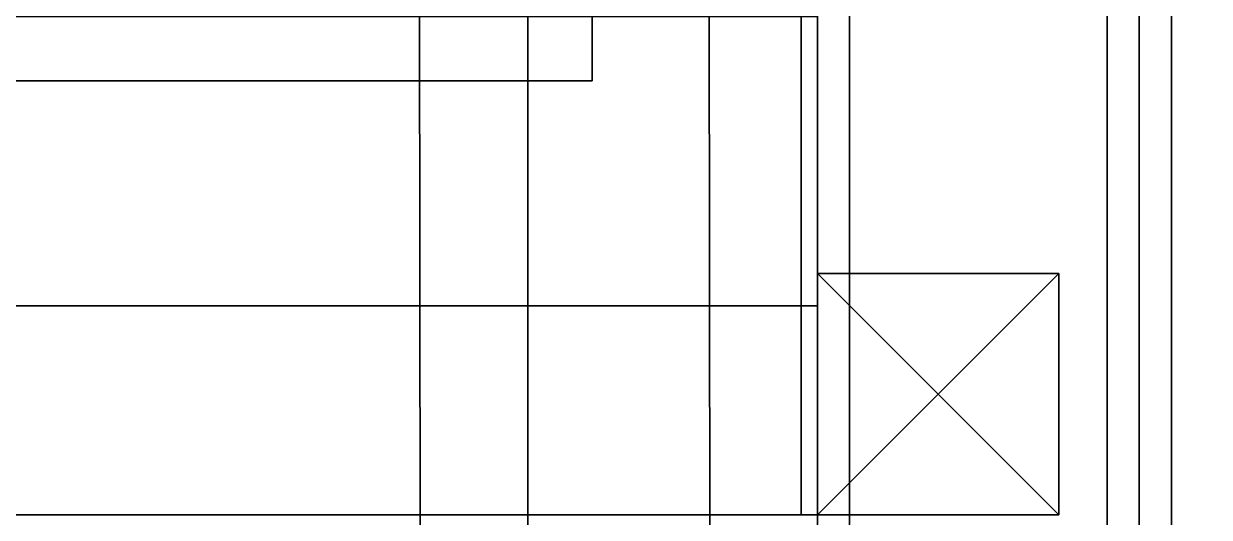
# Model space of a CAD drawing. Extents: x 0 to 3022, y -4615 to 0.
# Drawn here: x 648.7 to 722.4, y -777.6 to -746.9 of the extents above; entities that cross this region are included whole.
import ezdxf

# ---------------------------------------------------------------- set-up
doc = ezdxf.new("R2010")
doc.units = 0
for name, color, linetype in [('LAYER0', 7, 'CONTINUOUS'), ('LAYER1', 7, 'CONTINUOUS'), ('LAYER47', 253, 'CONTINUOUS'), ('LAYER559', 253, 'CONTINUOUS'), ('LAYER577', 253, 'CONTINUOUS'), ('LAYER578', 253, 'CONTINUOUS'), ('LAYER587', 7, 'CONTINUOUS'), ('LAYER589', 7, 'CONTINUOUS'), ('LAYER590', 253, 'CONTINUOUS'), ('LAYER591', 253, 'CONTINUOUS'), ('LAYER592', 253, 'CONTINUOUS'), ('LAYER593', 253, 'CONTINUOUS'), ('LAYER594', 253, 'CONTINUOUS'), ('LAYER595', 253, 'CONTINUOUS'), ('LAYER596', 253, 'CONTINUOUS'), ('LAYER597', 253, 'CONTINUOUS'), ('LAYER598', 253, 'CONTINUOUS'), ('LAYER599', 253, 'CONTINUOUS'), ('LAYER600', 253, 'CONTINUOUS'), ('LAYER601', 253, 'CONTINUOUS'), ('LAYER602', 253, 'CONTINUOUS'), ('LAYER609', 7, 'CONTINUOUS'), ('LAYER611', 7, 'CONTINUOUS'), ('LAYER612', 253, 'CONTINUOUS'), ('LAYER613', 253, 'CONTINUOUS'), ('LAYER614', 253, 'CONTINUOUS'), ('LAYER615', 253, 'CONTINUOUS'), ('LAYER616', 253, 'CONTINUOUS'), ('LAYER617', 253, 'CONTINUOUS'), ('LAYER618', 253, 'CONTINUOUS'), ('LAYER619', 253, 'CONTINUOUS'), ('LAYER620', 253, 'CONTINUOUS'), ('LAYER621', 253, 'CONTINUOUS'), ('LAYER622', 253, 'CONTINUOUS'), ('LAYER623', 253, 'CONTINUOUS'), ('LAYER624', 253, 'CONTINUOUS'), ('LAYER625', 253, 'CONTINUOUS'), ('LAYER636', 7, 'CONTINUOUS'), ('LAYER637', 7, 'CONTINUOUS'), ('LAYER649', 253, 'CONTINUOUS'), ('LAYER654', 7, 'CONTINUOUS'), ('LAYER94', 253, 'CONTINUOUS')]:
    doc.layers.add(name, color=color, linetype=linetype)

msp = doc.modelspace()

# ---------------------------------------------------------------- linework, layer by layer
at = {"layer": 'LAYER0', "invisible_edges": 1}
for points in [[(2992, 0), (0, -4167.22), (0, 0), (2992, 0)], [(2992, -4162.78, 5), (0, 0, 5), (0, -4167.22, 5), (2992, -4162.78, 5)], [(0, 0, 5), (2992, -4162.78, 5), (2992, 0, 5), (0, 0, 5)], [(0, -4167.22), (2992, 0), (2992, -4162.78), (0, -4167.22)]]:
    msp.add_3dface(points, dxfattribs=at)
at = {"layer": 'LAYER47', "invisible_edges": 1}
for points in [[(230, -2965.406, 1823), (700, -285.4058, 1823), (230, -285.4058, 1823), (230, -2965.406, 1823)], [(700, -285.4058, 1823), (230, -2965.406, 1823), (700, -2965.406, 1823), (700, -285.4058, 1823)], [(700, -2965.406, 1805), (230, -285.4058, 1805), (700, -285.4058, 1805), (700, -2965.406, 1805)], [(230, -285.4058, 1805), (700, -2965.406, 1805), (230, -2965.406, 1805), (230, -285.4058, 1805)], [(700, -2965.406, 1805), (700, -285.4058, 1823), (700, -2965.406, 1823), (700, -2965.406, 1805)], [(700, -285.4058, 1823), (700, -2965.406, 1805), (700, -285.4058, 1805), (700, -285.4058, 1823)]]:
    msp.add_3dface(points, dxfattribs=at)
at = {"layer": 'LAYER559', "invisible_edges": 1}
for points in [[(266.0002, -777.4058, 505), (698.0002, -777.4058, 155), (266.0002, -777.4058, 155), (266.0002, -777.4058, 505)], [(698.0002, -777.4058, 155), (266.0002, -777.4058, 505), (698.0002, -777.4058, 505), (698.0002, -777.4058, 155)], [(266.0002, -795.4058, 155), (698.0002, -777.4058, 155), (698.0002, -795.4058, 155), (266.0002, -795.4058, 155)], [(698.0002, -777.4058, 155), (266.0002, -795.4058, 155), (266.0002, -777.4058, 155), (698.0002, -777.4058, 155)], [(266.0002, -777.4058, 505), (698.0002, -795.4058, 505), (698.0002, -777.4058, 505), (266.0002, -777.4058, 505)], [(698.0002, -795.4058, 505), (266.0002, -777.4058, 505), (266.0002, -795.4058, 505), (698.0002, -795.4058, 505)], [(698.0002, -795.4058, 505), (698.0002, -777.4058, 155), (698.0002, -777.4058, 505), (698.0002, -795.4058, 505)], [(698.0002, -777.4058, 155), (698.0002, -795.4058, 505), (698.0002, -795.4058, 155), (698.0002, -777.4058, 155)]]:
    msp.add_3dface(points, dxfattribs=at)
at = {"layer": 'LAYER577', "invisible_edges": 1}
for points in [[(266.0002, -313.4058, 156), (698.0002, -777.4058, 156), (266.0002, -777.4058, 156), (266.0002, -313.4058, 156)], [(698.0002, -777.4058, 156), (266.0002, -313.4058, 156), (698.0002, -313.4058, 156), (698.0002, -777.4058, 156)], [(698.0002, -313.4058, 174), (266.0002, -777.4058, 174), (698.0002, -777.4058, 174), (698.0002, -313.4058, 174)], [(266.0002, -777.4058, 174), (698.0002, -313.4058, 174), (266.0002, -313.4058, 174), (266.0002, -777.4058, 174)], [(698.0002, -313.4058, 174), (698.0002, -777.4058, 156), (698.0002, -313.4058, 156), (698.0002, -313.4058, 174)], [(698.0002, -777.4058, 156), (698.0002, -313.4058, 174), (698.0002, -777.4058, 174), (698.0002, -777.4058, 156)], [(266.0002, -777.4058, 174), (698.0002, -777.4058, 156), (698.0002, -777.4058, 174), (266.0002, -777.4058, 174)], [(698.0002, -777.4058, 156), (266.0002, -777.4058, 174), (266.0002, -777.4058, 156), (698.0002, -777.4058, 156)]]:
    msp.add_3dface(points, dxfattribs=at)
at = {"layer": 'LAYER578', "invisible_edges": 1}
for points in [[(617.0002, -313.4058, 486.5), (697.0002, -777.4058, 486.5), (617.0002, -777.4058, 486.5), (617.0002, -313.4058, 486.5)], [(697.0002, -777.4058, 486.5), (617.0002, -313.4058, 486.5), (697.0002, -313.4058, 486.5), (697.0002, -777.4058, 486.5)], [(697.0002, -313.4058, 504.5), (617.0002, -777.4058, 504.5), (697.0002, -777.4058, 504.5), (697.0002, -313.4058, 504.5)], [(617.0002, -777.4058, 504.5), (697.0002, -313.4058, 504.5), (617.0002, -313.4058, 504.5), (617.0002, -777.4058, 504.5)], [(697.0002, -313.4058, 504.5), (697.0002, -777.4058, 486.5), (697.0002, -313.4058, 486.5), (697.0002, -313.4058, 504.5)], [(697.0002, -777.4058, 486.5), (697.0002, -313.4058, 504.5), (697.0002, -777.4058, 504.5), (697.0002, -777.4058, 486.5)], [(617.0002, -777.4058, 504.5), (697.0002, -777.4058, 486.5), (697.0002, -777.4058, 504.5), (617.0002, -777.4058, 504.5)], [(697.0002, -777.4058, 486.5), (617.0002, -777.4058, 504.5), (617.0002, -777.4058, 486.5), (697.0002, -777.4058, 486.5)]]:
    msp.add_3dface(points, dxfattribs=at)
at = {"layer": 'LAYER587', "invisible_edges": 1}
for points in [[(698.0002, -764.4058, 181), (348.0002, -746.4058, 181), (698.0002, -746.4058, 181), (698.0002, -764.4058, 181)], [(348.0002, -746.4058, 181), (698.0002, -764.4058, 181), (348.0002, -764.4058, 181), (348.0002, -746.4058, 181)], [(348.0002, -764.4058, 302), (698.0002, -746.4058, 302), (348.0002, -746.4058, 302), (348.0002, -764.4058, 302)], [(698.0002, -746.4058, 302), (348.0002, -764.4058, 302), (698.0002, -764.4058, 302), (698.0002, -746.4058, 302)], [(698.0002, -746.4058, 302), (698.0002, -764.4058, 181), (698.0002, -746.4058, 181), (698.0002, -746.4058, 302)], [(698.0002, -764.4058, 181), (698.0002, -746.4058, 302), (698.0002, -764.4058, 302), (698.0002, -764.4058, 181)], [(698.0002, -764.4058, 181), (348.0002, -764.4058, 302), (348.0002, -764.4058, 181), (698.0002, -764.4058, 181)], [(348.0002, -764.4058, 302), (698.0002, -764.4058, 181), (698.0002, -764.4058, 302), (348.0002, -764.4058, 302)]]:
    msp.add_3dface(points, dxfattribs=at)
at = {"layer": 'LAYER589', "invisible_edges": 1}
for points in [[(362.0002, -340.4058, 194.5), (684.0002, -750.4058, 194.5), (362.0002, -750.4058, 194.5), (362.0002, -340.4058, 194.5)], [(684.0002, -750.4058, 194.5), (362.0002, -340.4058, 194.5), (684.0002, -340.4058, 194.5), (684.0002, -750.4058, 194.5)], [(684.0002, -340.4058, 200.5), (362.0002, -750.4058, 200.5), (684.0002, -750.4058, 200.5), (684.0002, -340.4058, 200.5)], [(362.0002, -750.4058, 200.5), (684.0002, -340.4058, 200.5), (362.0002, -340.4058, 200.5), (362.0002, -750.4058, 200.5)], [(684.0002, -340.4058, 200.5), (684.0002, -750.4058, 194.5), (684.0002, -340.4058, 194.5), (684.0002, -340.4058, 200.5)], [(684.0002, -750.4058, 194.5), (684.0002, -340.4058, 200.5), (684.0002, -750.4058, 200.5), (684.0002, -750.4058, 194.5)], [(362.0002, -750.4058, 200.5), (684.0002, -750.4058, 194.5), (684.0002, -750.4058, 200.5), (362.0002, -750.4058, 200.5)], [(684.0002, -750.4058, 194.5), (362.0002, -750.4058, 200.5), (362.0002, -750.4058, 194.5), (684.0002, -750.4058, 194.5)]]:
    msp.add_3dface(points, dxfattribs=at)
at = {"layer": 'LAYER590'}
for points in [[(698.0002, -777.4058, 159), (698.0002, -777.4058, 174), (698.0002, -762.4058, 159), (698.0002, -777.4058, 159)], [(698.0002, -762.4058, 159), (698.0002, -777.4058, 174), (698.0002, -762.4058, 174), (698.0002, -762.4058, 159)], [(713.0002, -777.4058, 159), (698.0002, -777.4058, 159), (713.0002, -762.4058, 159), (713.0002, -777.4058, 159)], [(713.0002, -762.4058, 159), (698.0002, -777.4058, 159), (698.0002, -762.4058, 159), (713.0002, -762.4058, 159)], [(713.0002, -762.4058, 159), (698.0002, -762.4058, 159), (713.0002, -762.4058, 174), (713.0002, -762.4058, 159)], [(713.0002, -762.4058, 174), (698.0002, -762.4058, 159), (698.0002, -762.4058, 174), (713.0002, -762.4058, 174)], [(713.0002, -762.4058, 174), (698.0002, -762.4058, 174), (713.0002, -777.4058, 174), (713.0002, -762.4058, 174)], [(713.0002, -777.4058, 174), (698.0002, -762.4058, 174), (698.0002, -777.4058, 174), (713.0002, -777.4058, 174)], [(713.0002, -762.4058, 159), (713.0002, -762.4058, 174), (713.0002, -777.4058, 159), (713.0002, -762.4058, 159)], [(713.0002, -777.4058, 159), (713.0002, -762.4058, 174), (713.0002, -777.4058, 174), (713.0002, -777.4058, 159)], [(713.0002, -777.4058, 159), (713.0002, -777.4058, 174), (698.0002, -777.4058, 159), (713.0002, -777.4058, 159)], [(698.0002, -777.4058, 159), (713.0002, -777.4058, 174), (698.0002, -777.4058, 174), (698.0002, -777.4058, 159)]]:
    msp.add_3dface(points, dxfattribs=at)
at = {"layer": 'LAYER591'}
for points in [[(698.0002, -777.4058, 159), (698.0002, -777.4058, 174), (698.0002, -762.4058, 159), (698.0002, -777.4058, 159)], [(698.0002, -762.4058, 159), (698.0002, -777.4058, 174), (698.0002, -762.4058, 174), (698.0002, -762.4058, 159)], [(713.0002, -777.4058, 159), (698.0002, -777.4058, 159), (713.0002, -762.4058, 159), (713.0002, -777.4058, 159)], [(713.0002, -762.4058, 159), (698.0002, -777.4058, 159), (698.0002, -762.4058, 159), (713.0002, -762.4058, 159)], [(713.0002, -762.4058, 159), (698.0002, -762.4058, 159), (713.0002, -762.4058, 174), (713.0002, -762.4058, 159)], [(713.0002, -762.4058, 174), (698.0002, -762.4058, 159), (698.0002, -762.4058, 174), (713.0002, -762.4058, 174)], [(713.0002, -762.4058, 174), (698.0002, -762.4058, 174), (713.0002, -777.4058, 174), (713.0002, -762.4058, 174)], [(713.0002, -777.4058, 174), (698.0002, -762.4058, 174), (698.0002, -777.4058, 174), (713.0002, -777.4058, 174)], [(713.0002, -762.4058, 159), (713.0002, -762.4058, 174), (713.0002, -777.4058, 159), (713.0002, -762.4058, 159)], [(713.0002, -777.4058, 159), (713.0002, -762.4058, 174), (713.0002, -777.4058, 174), (713.0002, -777.4058, 159)], [(713.0002, -777.4058, 159), (713.0002, -777.4058, 174), (698.0002, -777.4058, 159), (713.0002, -777.4058, 159)], [(698.0002, -777.4058, 159), (713.0002, -777.4058, 174), (698.0002, -777.4058, 174), (698.0002, -777.4058, 159)]]:
    msp.add_3dface(points, dxfattribs=at)
at = {"layer": 'LAYER592'}
for points in [[(698.0002, -777.4058, 159), (698.0002, -777.4058, 174), (698.0002, -762.4058, 159), (698.0002, -777.4058, 159)], [(698.0002, -762.4058, 159), (698.0002, -777.4058, 174), (698.0002, -762.4058, 174), (698.0002, -762.4058, 159)], [(713.0002, -777.4058, 159), (698.0002, -777.4058, 159), (713.0002, -762.4058, 159), (713.0002, -777.4058, 159)], [(713.0002, -762.4058, 159), (698.0002, -777.4058, 159), (698.0002, -762.4058, 159), (713.0002, -762.4058, 159)], [(713.0002, -762.4058, 159), (698.0002, -762.4058, 159), (713.0002, -762.4058, 174), (713.0002, -762.4058, 159)], [(713.0002, -762.4058, 174), (698.0002, -762.4058, 159), (698.0002, -762.4058, 174), (713.0002, -762.4058, 174)], [(713.0002, -762.4058, 174), (698.0002, -762.4058, 174), (713.0002, -777.4058, 174), (713.0002, -762.4058, 174)], [(713.0002, -777.4058, 174), (698.0002, -762.4058, 174), (698.0002, -777.4058, 174), (713.0002, -777.4058, 174)], [(713.0002, -762.4058, 159), (713.0002, -762.4058, 174), (713.0002, -777.4058, 159), (713.0002, -762.4058, 159)], [(713.0002, -777.4058, 159), (713.0002, -762.4058, 174), (713.0002, -777.4058, 174), (713.0002, -777.4058, 159)], [(713.0002, -777.4058, 159), (713.0002, -777.4058, 174), (698.0002, -777.4058, 159), (713.0002, -777.4058, 159)], [(698.0002, -777.4058, 159), (713.0002, -777.4058, 174), (698.0002, -777.4058, 174), (698.0002, -777.4058, 159)]]:
    msp.add_3dface(points, dxfattribs=at)
at = {"layer": 'LAYER593'}
for points in [[(698.0002, -777.4058, 159), (698.0002, -777.4058, 174), (698.0002, -762.4058, 159), (698.0002, -777.4058, 159)], [(698.0002, -762.4058, 159), (698.0002, -777.4058, 174), (698.0002, -762.4058, 174), (698.0002, -762.4058, 159)], [(713.0002, -777.4058, 159), (698.0002, -777.4058, 159), (713.0002, -762.4058, 159), (713.0002, -777.4058, 159)], [(713.0002, -762.4058, 159), (698.0002, -777.4058, 159), (698.0002, -762.4058, 159), (713.0002, -762.4058, 159)], [(713.0002, -762.4058, 159), (698.0002, -762.4058, 159), (713.0002, -762.4058, 174), (713.0002, -762.4058, 159)], [(713.0002, -762.4058, 174), (698.0002, -762.4058, 159), (698.0002, -762.4058, 174), (713.0002, -762.4058, 174)], [(713.0002, -762.4058, 174), (698.0002, -762.4058, 174), (713.0002, -777.4058, 174), (713.0002, -762.4058, 174)], [(713.0002, -777.4058, 174), (698.0002, -762.4058, 174), (698.0002, -777.4058, 174), (713.0002, -777.4058, 174)], [(713.0002, -762.4058, 159), (713.0002, -762.4058, 174), (713.0002, -777.4058, 159), (713.0002, -762.4058, 159)], [(713.0002, -777.4058, 159), (713.0002, -762.4058, 174), (713.0002, -777.4058, 174), (713.0002, -777.4058, 159)], [(713.0002, -777.4058, 159), (713.0002, -777.4058, 174), (698.0002, -777.4058, 159), (713.0002, -777.4058, 159)], [(698.0002, -777.4058, 159), (713.0002, -777.4058, 174), (698.0002, -777.4058, 174), (698.0002, -777.4058, 159)]]:
    msp.add_3dface(points, dxfattribs=at)
at = {"layer": 'LAYER594'}
for points in [[(698.0002, -777.4058, 159), (698.0002, -777.4058, 174), (698.0002, -762.4058, 159), (698.0002, -777.4058, 159)], [(698.0002, -762.4058, 159), (698.0002, -777.4058, 174), (698.0002, -762.4058, 174), (698.0002, -762.4058, 159)], [(713.0002, -777.4058, 159), (698.0002, -777.4058, 159), (713.0002, -762.4058, 159), (713.0002, -777.4058, 159)], [(713.0002, -762.4058, 159), (698.0002, -777.4058, 159), (698.0002, -762.4058, 159), (713.0002, -762.4058, 159)], [(713.0002, -762.4058, 159), (698.0002, -762.4058, 159), (713.0002, -762.4058, 174), (713.0002, -762.4058, 159)], [(713.0002, -762.4058, 174), (698.0002, -762.4058, 159), (698.0002, -762.4058, 174), (713.0002, -762.4058, 174)], [(713.0002, -762.4058, 174), (698.0002, -762.4058, 174), (713.0002, -777.4058, 174), (713.0002, -762.4058, 174)], [(713.0002, -777.4058, 174), (698.0002, -762.4058, 174), (698.0002, -777.4058, 174), (713.0002, -777.4058, 174)], [(713.0002, -762.4058, 159), (713.0002, -762.4058, 174), (713.0002, -777.4058, 159), (713.0002, -762.4058, 159)], [(713.0002, -777.4058, 159), (713.0002, -762.4058, 174), (713.0002, -777.4058, 174), (713.0002, -777.4058, 159)], [(713.0002, -777.4058, 159), (713.0002, -777.4058, 174), (698.0002, -777.4058, 159), (713.0002, -777.4058, 159)], [(698.0002, -777.4058, 159), (713.0002, -777.4058, 174), (698.0002, -777.4058, 174), (698.0002, -777.4058, 159)]]:
    msp.add_3dface(points, dxfattribs=at)
at = {"layer": 'LAYER595'}
for points in [[(698.0002, -777.4058, 159), (698.0002, -777.4058, 174), (698.0002, -762.4058, 159), (698.0002, -777.4058, 159)], [(698.0002, -762.4058, 159), (698.0002, -777.4058, 174), (698.0002, -762.4058, 174), (698.0002, -762.4058, 159)], [(713.0002, -777.4058, 159), (698.0002, -777.4058, 159), (713.0002, -762.4058, 159), (713.0002, -777.4058, 159)], [(713.0002, -762.4058, 159), (698.0002, -777.4058, 159), (698.0002, -762.4058, 159), (713.0002, -762.4058, 159)], [(713.0002, -762.4058, 159), (698.0002, -762.4058, 159), (713.0002, -762.4058, 174), (713.0002, -762.4058, 159)], [(713.0002, -762.4058, 174), (698.0002, -762.4058, 159), (698.0002, -762.4058, 174), (713.0002, -762.4058, 174)], [(713.0002, -762.4058, 174), (698.0002, -762.4058, 174), (713.0002, -777.4058, 174), (713.0002, -762.4058, 174)], [(713.0002, -777.4058, 174), (698.0002, -762.4058, 174), (698.0002, -777.4058, 174), (713.0002, -777.4058, 174)], [(713.0002, -762.4058, 159), (713.0002, -762.4058, 174), (713.0002, -777.4058, 159), (713.0002, -762.4058, 159)], [(713.0002, -777.4058, 159), (713.0002, -762.4058, 174), (713.0002, -777.4058, 174), (713.0002, -777.4058, 159)], [(713.0002, -777.4058, 159), (713.0002, -777.4058, 174), (698.0002, -777.4058, 159), (713.0002, -777.4058, 159)], [(698.0002, -777.4058, 159), (713.0002, -777.4058, 174), (698.0002, -777.4058, 174), (698.0002, -777.4058, 159)]]:
    msp.add_3dface(points, dxfattribs=at)
at = {"layer": 'LAYER596'}
for points in [[(698.0002, -777.4058, 159), (698.0002, -777.4058, 174), (698.0002, -762.4058, 159), (698.0002, -777.4058, 159)], [(698.0002, -762.4058, 159), (698.0002, -777.4058, 174), (698.0002, -762.4058, 174), (698.0002, -762.4058, 159)], [(713.0002, -777.4058, 159), (698.0002, -777.4058, 159), (713.0002, -762.4058, 159), (713.0002, -777.4058, 159)], [(713.0002, -762.4058, 159), (698.0002, -777.4058, 159), (698.0002, -762.4058, 159), (713.0002, -762.4058, 159)], [(713.0002, -762.4058, 159), (698.0002, -762.4058, 159), (713.0002, -762.4058, 174), (713.0002, -762.4058, 159)], [(713.0002, -762.4058, 174), (698.0002, -762.4058, 159), (698.0002, -762.4058, 174), (713.0002, -762.4058, 174)], [(713.0002, -762.4058, 174), (698.0002, -762.4058, 174), (713.0002, -777.4058, 174), (713.0002, -762.4058, 174)], [(713.0002, -777.4058, 174), (698.0002, -762.4058, 174), (698.0002, -777.4058, 174), (713.0002, -777.4058, 174)], [(713.0002, -762.4058, 159), (713.0002, -762.4058, 174), (713.0002, -777.4058, 159), (713.0002, -762.4058, 159)], [(713.0002, -777.4058, 159), (713.0002, -762.4058, 174), (713.0002, -777.4058, 174), (713.0002, -777.4058, 159)], [(713.0002, -777.4058, 159), (713.0002, -777.4058, 174), (698.0002, -777.4058, 159), (713.0002, -777.4058, 159)], [(698.0002, -777.4058, 159), (713.0002, -777.4058, 174), (698.0002, -777.4058, 174), (698.0002, -777.4058, 159)]]:
    msp.add_3dface(points, dxfattribs=at)
at = {"layer": 'LAYER597'}
for points in [[(698.0002, -777.4058, 159), (698.0002, -777.4058, 174), (698.0002, -762.4058, 159), (698.0002, -777.4058, 159)], [(698.0002, -762.4058, 159), (698.0002, -777.4058, 174), (698.0002, -762.4058, 174), (698.0002, -762.4058, 159)], [(713.0002, -777.4058, 159), (698.0002, -777.4058, 159), (713.0002, -762.4058, 159), (713.0002, -777.4058, 159)], [(713.0002, -762.4058, 159), (698.0002, -777.4058, 159), (698.0002, -762.4058, 159), (713.0002, -762.4058, 159)], [(713.0002, -762.4058, 159), (698.0002, -762.4058, 159), (713.0002, -762.4058, 174), (713.0002, -762.4058, 159)], [(713.0002, -762.4058, 174), (698.0002, -762.4058, 159), (698.0002, -762.4058, 174), (713.0002, -762.4058, 174)], [(713.0002, -762.4058, 174), (698.0002, -762.4058, 174), (713.0002, -777.4058, 174), (713.0002, -762.4058, 174)], [(713.0002, -777.4058, 174), (698.0002, -762.4058, 174), (698.0002, -777.4058, 174), (713.0002, -777.4058, 174)], [(713.0002, -762.4058, 159), (713.0002, -762.4058, 174), (713.0002, -777.4058, 159), (713.0002, -762.4058, 159)], [(713.0002, -777.4058, 159), (713.0002, -762.4058, 174), (713.0002, -777.4058, 174), (713.0002, -777.4058, 159)], [(713.0002, -777.4058, 159), (713.0002, -777.4058, 174), (698.0002, -777.4058, 159), (713.0002, -777.4058, 159)], [(698.0002, -777.4058, 159), (713.0002, -777.4058, 174), (698.0002, -777.4058, 174), (698.0002, -777.4058, 159)]]:
    msp.add_3dface(points, dxfattribs=at)
at = {"layer": 'LAYER598'}
for points in [[(698.0002, -777.4058, 159), (698.0002, -777.4058, 174), (698.0002, -762.4058, 159), (698.0002, -777.4058, 159)], [(698.0002, -762.4058, 159), (698.0002, -777.4058, 174), (698.0002, -762.4058, 174), (698.0002, -762.4058, 159)], [(713.0002, -777.4058, 159), (698.0002, -777.4058, 159), (713.0002, -762.4058, 159), (713.0002, -777.4058, 159)], [(713.0002, -762.4058, 159), (698.0002, -777.4058, 159), (698.0002, -762.4058, 159), (713.0002, -762.4058, 159)], [(713.0002, -762.4058, 159), (698.0002, -762.4058, 159), (713.0002, -762.4058, 174), (713.0002, -762.4058, 159)], [(713.0002, -762.4058, 174), (698.0002, -762.4058, 159), (698.0002, -762.4058, 174), (713.0002, -762.4058, 174)], [(713.0002, -762.4058, 174), (698.0002, -762.4058, 174), (713.0002, -777.4058, 174), (713.0002, -762.4058, 174)], [(713.0002, -777.4058, 174), (698.0002, -762.4058, 174), (698.0002, -777.4058, 174), (713.0002, -777.4058, 174)], [(713.0002, -762.4058, 159), (713.0002, -762.4058, 174), (713.0002, -777.4058, 159), (713.0002, -762.4058, 159)], [(713.0002, -777.4058, 159), (713.0002, -762.4058, 174), (713.0002, -777.4058, 174), (713.0002, -777.4058, 159)], [(713.0002, -777.4058, 159), (713.0002, -777.4058, 174), (698.0002, -777.4058, 159), (713.0002, -777.4058, 159)], [(698.0002, -777.4058, 159), (713.0002, -777.4058, 174), (698.0002, -777.4058, 174), (698.0002, -777.4058, 159)]]:
    msp.add_3dface(points, dxfattribs=at)
at = {"layer": 'LAYER599'}
for points in [[(698.0002, -777.4058, 159), (698.0002, -777.4058, 174), (698.0002, -762.4058, 159), (698.0002, -777.4058, 159)], [(698.0002, -762.4058, 159), (698.0002, -777.4058, 174), (698.0002, -762.4058, 174), (698.0002, -762.4058, 159)], [(713.0002, -777.4058, 159), (698.0002, -777.4058, 159), (713.0002, -762.4058, 159), (713.0002, -777.4058, 159)], [(713.0002, -762.4058, 159), (698.0002, -777.4058, 159), (698.0002, -762.4058, 159), (713.0002, -762.4058, 159)], [(713.0002, -762.4058, 159), (698.0002, -762.4058, 159), (713.0002, -762.4058, 174), (713.0002, -762.4058, 159)], [(713.0002, -762.4058, 174), (698.0002, -762.4058, 159), (698.0002, -762.4058, 174), (713.0002, -762.4058, 174)], [(713.0002, -762.4058, 174), (698.0002, -762.4058, 174), (713.0002, -777.4058, 174), (713.0002, -762.4058, 174)], [(713.0002, -777.4058, 174), (698.0002, -762.4058, 174), (698.0002, -777.4058, 174), (713.0002, -777.4058, 174)], [(713.0002, -762.4058, 159), (713.0002, -762.4058, 174), (713.0002, -777.4058, 159), (713.0002, -762.4058, 159)], [(713.0002, -777.4058, 159), (713.0002, -762.4058, 174), (713.0002, -777.4058, 174), (713.0002, -777.4058, 159)], [(713.0002, -777.4058, 159), (713.0002, -777.4058, 174), (698.0002, -777.4058, 159), (713.0002, -777.4058, 159)], [(698.0002, -777.4058, 159), (713.0002, -777.4058, 174), (698.0002, -777.4058, 174), (698.0002, -777.4058, 159)]]:
    msp.add_3dface(points, dxfattribs=at)
at = {"layer": 'LAYER600'}
for points in [[(698.0002, -777.4058, 159), (698.0002, -777.4058, 174), (698.0002, -762.4058, 159), (698.0002, -777.4058, 159)], [(698.0002, -762.4058, 159), (698.0002, -777.4058, 174), (698.0002, -762.4058, 174), (698.0002, -762.4058, 159)], [(713.0002, -777.4058, 159), (698.0002, -777.4058, 159), (713.0002, -762.4058, 159), (713.0002, -777.4058, 159)], [(713.0002, -762.4058, 159), (698.0002, -777.4058, 159), (698.0002, -762.4058, 159), (713.0002, -762.4058, 159)], [(713.0002, -762.4058, 159), (698.0002, -762.4058, 159), (713.0002, -762.4058, 174), (713.0002, -762.4058, 159)], [(713.0002, -762.4058, 174), (698.0002, -762.4058, 159), (698.0002, -762.4058, 174), (713.0002, -762.4058, 174)], [(713.0002, -762.4058, 174), (698.0002, -762.4058, 174), (713.0002, -777.4058, 174), (713.0002, -762.4058, 174)], [(713.0002, -777.4058, 174), (698.0002, -762.4058, 174), (698.0002, -777.4058, 174), (713.0002, -777.4058, 174)], [(713.0002, -762.4058, 159), (713.0002, -762.4058, 174), (713.0002, -777.4058, 159), (713.0002, -762.4058, 159)], [(713.0002, -777.4058, 159), (713.0002, -762.4058, 174), (713.0002, -777.4058, 174), (713.0002, -777.4058, 159)], [(713.0002, -777.4058, 159), (713.0002, -777.4058, 174), (698.0002, -777.4058, 159), (713.0002, -777.4058, 159)], [(698.0002, -777.4058, 159), (713.0002, -777.4058, 174), (698.0002, -777.4058, 174), (698.0002, -777.4058, 159)]]:
    msp.add_3dface(points, dxfattribs=at)
at = {"layer": 'LAYER601'}
for points in [[(698.0002, -777.4058, 159), (698.0002, -777.4058, 174), (698.0002, -762.4058, 159), (698.0002, -777.4058, 159)], [(698.0002, -762.4058, 159), (698.0002, -777.4058, 174), (698.0002, -762.4058, 174), (698.0002, -762.4058, 159)], [(713.0002, -777.4058, 159), (698.0002, -777.4058, 159), (713.0002, -762.4058, 159), (713.0002, -777.4058, 159)], [(713.0002, -762.4058, 159), (698.0002, -777.4058, 159), (698.0002, -762.4058, 159), (713.0002, -762.4058, 159)], [(713.0002, -762.4058, 159), (698.0002, -762.4058, 159), (713.0002, -762.4058, 174), (713.0002, -762.4058, 159)], [(713.0002, -762.4058, 174), (698.0002, -762.4058, 159), (698.0002, -762.4058, 174), (713.0002, -762.4058, 174)], [(713.0002, -762.4058, 174), (698.0002, -762.4058, 174), (713.0002, -777.4058, 174), (713.0002, -762.4058, 174)], [(713.0002, -777.4058, 174), (698.0002, -762.4058, 174), (698.0002, -777.4058, 174), (713.0002, -777.4058, 174)], [(713.0002, -762.4058, 159), (713.0002, -762.4058, 174), (713.0002, -777.4058, 159), (713.0002, -762.4058, 159)], [(713.0002, -777.4058, 159), (713.0002, -762.4058, 174), (713.0002, -777.4058, 174), (713.0002, -777.4058, 159)], [(713.0002, -777.4058, 159), (713.0002, -777.4058, 174), (698.0002, -777.4058, 159), (713.0002, -777.4058, 159)], [(698.0002, -777.4058, 159), (713.0002, -777.4058, 174), (698.0002, -777.4058, 174), (698.0002, -777.4058, 159)]]:
    msp.add_3dface(points, dxfattribs=at)
at = {"layer": 'LAYER602', "invisible_edges": 1}
for points in [[(698.0002, -793.4058, 329), (698.0002, -297.4058, 159), (698.0002, -793.4058, 159), (698.0002, -793.4058, 329)], [(698.0002, -297.4058, 159), (698.0002, -793.4058, 329), (698.0002, -297.4058, 329), (698.0002, -297.4058, 159)], [(716.0002, -793.4058, 159), (698.0002, -297.4058, 159), (716.0002, -297.4058, 159), (716.0002, -793.4058, 159)], [(698.0002, -297.4058, 159), (716.0002, -793.4058, 159), (698.0002, -793.4058, 159), (698.0002, -297.4058, 159)], [(698.0002, -793.4058, 329), (716.0002, -297.4058, 329), (698.0002, -297.4058, 329), (698.0002, -793.4058, 329)], [(716.0002, -297.4058, 329), (698.0002, -793.4058, 329), (716.0002, -793.4058, 329), (716.0002, -297.4058, 329)], [(716.0002, -297.4058, 329), (716.0002, -793.4058, 159), (716.0002, -297.4058, 159), (716.0002, -297.4058, 329)], [(716.0002, -793.4058, 159), (716.0002, -297.4058, 329), (716.0002, -793.4058, 329), (716.0002, -793.4058, 159)]]:
    msp.add_3dface(points, dxfattribs=at)
at = {"layer": 'LAYER609', "invisible_edges": 1}
for points in [[(698.0002, -764.4058, 354), (348.0002, -746.4058, 354), (698.0002, -746.4058, 354), (698.0002, -764.4058, 354)], [(348.0002, -746.4058, 354), (698.0002, -764.4058, 354), (348.0002, -764.4058, 354), (348.0002, -746.4058, 354)], [(348.0002, -764.4058, 475), (698.0002, -746.4058, 475), (348.0002, -746.4058, 475), (348.0002, -764.4058, 475)], [(698.0002, -746.4058, 475), (348.0002, -764.4058, 475), (698.0002, -764.4058, 475), (698.0002, -746.4058, 475)], [(698.0002, -746.4058, 475), (698.0002, -764.4058, 354), (698.0002, -746.4058, 354), (698.0002, -746.4058, 475)], [(698.0002, -764.4058, 354), (698.0002, -746.4058, 475), (698.0002, -764.4058, 475), (698.0002, -764.4058, 354)], [(698.0002, -764.4058, 354), (348.0002, -764.4058, 475), (348.0002, -764.4058, 354), (698.0002, -764.4058, 354)], [(348.0002, -764.4058, 475), (698.0002, -764.4058, 354), (698.0002, -764.4058, 475), (348.0002, -764.4058, 475)]]:
    msp.add_3dface(points, dxfattribs=at)
at = {"layer": 'LAYER611', "invisible_edges": 1}
for points in [[(362.0002, -340.4058, 367.5), (684.0002, -750.4058, 367.5), (362.0002, -750.4058, 367.5), (362.0002, -340.4058, 367.5)], [(684.0002, -750.4058, 367.5), (362.0002, -340.4058, 367.5), (684.0002, -340.4058, 367.5), (684.0002, -750.4058, 367.5)], [(684.0002, -340.4058, 373.5), (362.0002, -750.4058, 373.5), (684.0002, -750.4058, 373.5), (684.0002, -340.4058, 373.5)], [(362.0002, -750.4058, 373.5), (684.0002, -340.4058, 373.5), (362.0002, -340.4058, 373.5), (362.0002, -750.4058, 373.5)], [(684.0002, -340.4058, 373.5), (684.0002, -750.4058, 367.5), (684.0002, -340.4058, 367.5), (684.0002, -340.4058, 373.5)], [(684.0002, -750.4058, 367.5), (684.0002, -340.4058, 373.5), (684.0002, -750.4058, 373.5), (684.0002, -750.4058, 367.5)], [(362.0002, -750.4058, 373.5), (684.0002, -750.4058, 367.5), (684.0002, -750.4058, 373.5), (362.0002, -750.4058, 373.5)], [(684.0002, -750.4058, 367.5), (362.0002, -750.4058, 373.5), (362.0002, -750.4058, 367.5), (684.0002, -750.4058, 367.5)]]:
    msp.add_3dface(points, dxfattribs=at)
at = {"layer": 'LAYER612'}
for points in [[(698.0002, -777.4058, 332), (698.0002, -777.4058, 347), (698.0002, -762.4058, 332), (698.0002, -777.4058, 332)], [(698.0002, -762.4058, 332), (698.0002, -777.4058, 347), (698.0002, -762.4058, 347), (698.0002, -762.4058, 332)], [(713.0002, -777.4058, 332), (698.0002, -777.4058, 332), (713.0002, -762.4058, 332), (713.0002, -777.4058, 332)], [(713.0002, -762.4058, 332), (698.0002, -777.4058, 332), (698.0002, -762.4058, 332), (713.0002, -762.4058, 332)], [(713.0002, -762.4058, 332), (698.0002, -762.4058, 332), (713.0002, -762.4058, 347), (713.0002, -762.4058, 332)], [(713.0002, -762.4058, 347), (698.0002, -762.4058, 332), (698.0002, -762.4058, 347), (713.0002, -762.4058, 347)], [(713.0002, -762.4058, 347), (698.0002, -762.4058, 347), (713.0002, -777.4058, 347), (713.0002, -762.4058, 347)], [(713.0002, -777.4058, 347), (698.0002, -762.4058, 347), (698.0002, -777.4058, 347), (713.0002, -777.4058, 347)], [(713.0002, -762.4058, 332), (713.0002, -762.4058, 347), (713.0002, -777.4058, 332), (713.0002, -762.4058, 332)], [(713.0002, -777.4058, 332), (713.0002, -762.4058, 347), (713.0002, -777.4058, 347), (713.0002, -777.4058, 332)], [(713.0002, -777.4058, 332), (713.0002, -777.4058, 347), (698.0002, -777.4058, 332), (713.0002, -777.4058, 332)], [(698.0002, -777.4058, 332), (713.0002, -777.4058, 347), (698.0002, -777.4058, 347), (698.0002, -777.4058, 332)]]:
    msp.add_3dface(points, dxfattribs=at)
at = {"layer": 'LAYER613'}
for points in [[(698.0002, -777.4058, 332), (698.0002, -777.4058, 347), (698.0002, -762.4058, 332), (698.0002, -777.4058, 332)], [(698.0002, -762.4058, 332), (698.0002, -777.4058, 347), (698.0002, -762.4058, 347), (698.0002, -762.4058, 332)], [(713.0002, -777.4058, 332), (698.0002, -777.4058, 332), (713.0002, -762.4058, 332), (713.0002, -777.4058, 332)], [(713.0002, -762.4058, 332), (698.0002, -777.4058, 332), (698.0002, -762.4058, 332), (713.0002, -762.4058, 332)], [(713.0002, -762.4058, 332), (698.0002, -762.4058, 332), (713.0002, -762.4058, 347), (713.0002, -762.4058, 332)], [(713.0002, -762.4058, 347), (698.0002, -762.4058, 332), (698.0002, -762.4058, 347), (713.0002, -762.4058, 347)], [(713.0002, -762.4058, 347), (698.0002, -762.4058, 347), (713.0002, -777.4058, 347), (713.0002, -762.4058, 347)], [(713.0002, -777.4058, 347), (698.0002, -762.4058, 347), (698.0002, -777.4058, 347), (713.0002, -777.4058, 347)], [(713.0002, -762.4058, 332), (713.0002, -762.4058, 347), (713.0002, -777.4058, 332), (713.0002, -762.4058, 332)], [(713.0002, -777.4058, 332), (713.0002, -762.4058, 347), (713.0002, -777.4058, 347), (713.0002, -777.4058, 332)], [(713.0002, -777.4058, 332), (713.0002, -777.4058, 347), (698.0002, -777.4058, 332), (713.0002, -777.4058, 332)], [(698.0002, -777.4058, 332), (713.0002, -777.4058, 347), (698.0002, -777.4058, 347), (698.0002, -777.4058, 332)]]:
    msp.add_3dface(points, dxfattribs=at)
at = {"layer": 'LAYER614'}
for points in [[(698.0002, -777.4058, 332), (698.0002, -777.4058, 347), (698.0002, -762.4058, 332), (698.0002, -777.4058, 332)], [(698.0002, -762.4058, 332), (698.0002, -777.4058, 347), (698.0002, -762.4058, 347), (698.0002, -762.4058, 332)], [(713.0002, -777.4058, 332), (698.0002, -777.4058, 332), (713.0002, -762.4058, 332), (713.0002, -777.4058, 332)], [(713.0002, -762.4058, 332), (698.0002, -777.4058, 332), (698.0002, -762.4058, 332), (713.0002, -762.4058, 332)], [(713.0002, -762.4058, 332), (698.0002, -762.4058, 332), (713.0002, -762.4058, 347), (713.0002, -762.4058, 332)], [(713.0002, -762.4058, 347), (698.0002, -762.4058, 332), (698.0002, -762.4058, 347), (713.0002, -762.4058, 347)], [(713.0002, -762.4058, 347), (698.0002, -762.4058, 347), (713.0002, -777.4058, 347), (713.0002, -762.4058, 347)], [(713.0002, -777.4058, 347), (698.0002, -762.4058, 347), (698.0002, -777.4058, 347), (713.0002, -777.4058, 347)], [(713.0002, -762.4058, 332), (713.0002, -762.4058, 347), (713.0002, -777.4058, 332), (713.0002, -762.4058, 332)], [(713.0002, -777.4058, 332), (713.0002, -762.4058, 347), (713.0002, -777.4058, 347), (713.0002, -777.4058, 332)], [(713.0002, -777.4058, 332), (713.0002, -777.4058, 347), (698.0002, -777.4058, 332), (713.0002, -777.4058, 332)], [(698.0002, -777.4058, 332), (713.0002, -777.4058, 347), (698.0002, -777.4058, 347), (698.0002, -777.4058, 332)]]:
    msp.add_3dface(points, dxfattribs=at)
at = {"layer": 'LAYER615'}
for points in [[(698.0002, -777.4058, 332), (698.0002, -777.4058, 347), (698.0002, -762.4058, 332), (698.0002, -777.4058, 332)], [(698.0002, -762.4058, 332), (698.0002, -777.4058, 347), (698.0002, -762.4058, 347), (698.0002, -762.4058, 332)], [(713.0002, -777.4058, 332), (698.0002, -777.4058, 332), (713.0002, -762.4058, 332), (713.0002, -777.4058, 332)], [(713.0002, -762.4058, 332), (698.0002, -777.4058, 332), (698.0002, -762.4058, 332), (713.0002, -762.4058, 332)], [(713.0002, -762.4058, 332), (698.0002, -762.4058, 332), (713.0002, -762.4058, 347), (713.0002, -762.4058, 332)], [(713.0002, -762.4058, 347), (698.0002, -762.4058, 332), (698.0002, -762.4058, 347), (713.0002, -762.4058, 347)], [(713.0002, -762.4058, 347), (698.0002, -762.4058, 347), (713.0002, -777.4058, 347), (713.0002, -762.4058, 347)], [(713.0002, -777.4058, 347), (698.0002, -762.4058, 347), (698.0002, -777.4058, 347), (713.0002, -777.4058, 347)], [(713.0002, -762.4058, 332), (713.0002, -762.4058, 347), (713.0002, -777.4058, 332), (713.0002, -762.4058, 332)], [(713.0002, -777.4058, 332), (713.0002, -762.4058, 347), (713.0002, -777.4058, 347), (713.0002, -777.4058, 332)], [(713.0002, -777.4058, 332), (713.0002, -777.4058, 347), (698.0002, -777.4058, 332), (713.0002, -777.4058, 332)], [(698.0002, -777.4058, 332), (713.0002, -777.4058, 347), (698.0002, -777.4058, 347), (698.0002, -777.4058, 332)]]:
    msp.add_3dface(points, dxfattribs=at)
at = {"layer": 'LAYER616'}
for points in [[(698.0002, -777.4058, 332), (698.0002, -777.4058, 347), (698.0002, -762.4058, 332), (698.0002, -777.4058, 332)], [(698.0002, -762.4058, 332), (698.0002, -777.4058, 347), (698.0002, -762.4058, 347), (698.0002, -762.4058, 332)], [(713.0002, -777.4058, 332), (698.0002, -777.4058, 332), (713.0002, -762.4058, 332), (713.0002, -777.4058, 332)], [(713.0002, -762.4058, 332), (698.0002, -777.4058, 332), (698.0002, -762.4058, 332), (713.0002, -762.4058, 332)], [(713.0002, -762.4058, 332), (698.0002, -762.4058, 332), (713.0002, -762.4058, 347), (713.0002, -762.4058, 332)], [(713.0002, -762.4058, 347), (698.0002, -762.4058, 332), (698.0002, -762.4058, 347), (713.0002, -762.4058, 347)], [(713.0002, -762.4058, 347), (698.0002, -762.4058, 347), (713.0002, -777.4058, 347), (713.0002, -762.4058, 347)], [(713.0002, -777.4058, 347), (698.0002, -762.4058, 347), (698.0002, -777.4058, 347), (713.0002, -777.4058, 347)], [(713.0002, -762.4058, 332), (713.0002, -762.4058, 347), (713.0002, -777.4058, 332), (713.0002, -762.4058, 332)], [(713.0002, -777.4058, 332), (713.0002, -762.4058, 347), (713.0002, -777.4058, 347), (713.0002, -777.4058, 332)], [(713.0002, -777.4058, 332), (713.0002, -777.4058, 347), (698.0002, -777.4058, 332), (713.0002, -777.4058, 332)], [(698.0002, -777.4058, 332), (713.0002, -777.4058, 347), (698.0002, -777.4058, 347), (698.0002, -777.4058, 332)]]:
    msp.add_3dface(points, dxfattribs=at)
at = {"layer": 'LAYER617'}
for points in [[(698.0002, -777.4058, 332), (698.0002, -777.4058, 347), (698.0002, -762.4058, 332), (698.0002, -777.4058, 332)], [(698.0002, -762.4058, 332), (698.0002, -777.4058, 347), (698.0002, -762.4058, 347), (698.0002, -762.4058, 332)], [(713.0002, -777.4058, 332), (698.0002, -777.4058, 332), (713.0002, -762.4058, 332), (713.0002, -777.4058, 332)], [(713.0002, -762.4058, 332), (698.0002, -777.4058, 332), (698.0002, -762.4058, 332), (713.0002, -762.4058, 332)], [(713.0002, -762.4058, 332), (698.0002, -762.4058, 332), (713.0002, -762.4058, 347), (713.0002, -762.4058, 332)], [(713.0002, -762.4058, 347), (698.0002, -762.4058, 332), (698.0002, -762.4058, 347), (713.0002, -762.4058, 347)], [(713.0002, -762.4058, 347), (698.0002, -762.4058, 347), (713.0002, -777.4058, 347), (713.0002, -762.4058, 347)], [(713.0002, -777.4058, 347), (698.0002, -762.4058, 347), (698.0002, -777.4058, 347), (713.0002, -777.4058, 347)], [(713.0002, -762.4058, 332), (713.0002, -762.4058, 347), (713.0002, -777.4058, 332), (713.0002, -762.4058, 332)], [(713.0002, -777.4058, 332), (713.0002, -762.4058, 347), (713.0002, -777.4058, 347), (713.0002, -777.4058, 332)], [(713.0002, -777.4058, 332), (713.0002, -777.4058, 347), (698.0002, -777.4058, 332), (713.0002, -777.4058, 332)], [(698.0002, -777.4058, 332), (713.0002, -777.4058, 347), (698.0002, -777.4058, 347), (698.0002, -777.4058, 332)]]:
    msp.add_3dface(points, dxfattribs=at)
at = {"layer": 'LAYER618'}
for points in [[(698.0002, -777.4058, 332), (698.0002, -777.4058, 347), (698.0002, -762.4058, 332), (698.0002, -777.4058, 332)], [(698.0002, -762.4058, 332), (698.0002, -777.4058, 347), (698.0002, -762.4058, 347), (698.0002, -762.4058, 332)], [(713.0002, -777.4058, 332), (698.0002, -777.4058, 332), (713.0002, -762.4058, 332), (713.0002, -777.4058, 332)], [(713.0002, -762.4058, 332), (698.0002, -777.4058, 332), (698.0002, -762.4058, 332), (713.0002, -762.4058, 332)], [(713.0002, -762.4058, 332), (698.0002, -762.4058, 332), (713.0002, -762.4058, 347), (713.0002, -762.4058, 332)], [(713.0002, -762.4058, 347), (698.0002, -762.4058, 332), (698.0002, -762.4058, 347), (713.0002, -762.4058, 347)], [(713.0002, -762.4058, 347), (698.0002, -762.4058, 347), (713.0002, -777.4058, 347), (713.0002, -762.4058, 347)], [(713.0002, -777.4058, 347), (698.0002, -762.4058, 347), (698.0002, -777.4058, 347), (713.0002, -777.4058, 347)], [(713.0002, -762.4058, 332), (713.0002, -762.4058, 347), (713.0002, -777.4058, 332), (713.0002, -762.4058, 332)], [(713.0002, -777.4058, 332), (713.0002, -762.4058, 347), (713.0002, -777.4058, 347), (713.0002, -777.4058, 332)], [(713.0002, -777.4058, 332), (713.0002, -777.4058, 347), (698.0002, -777.4058, 332), (713.0002, -777.4058, 332)], [(698.0002, -777.4058, 332), (713.0002, -777.4058, 347), (698.0002, -777.4058, 347), (698.0002, -777.4058, 332)]]:
    msp.add_3dface(points, dxfattribs=at)
at = {"layer": 'LAYER619'}
for points in [[(698.0002, -777.4058, 332), (698.0002, -777.4058, 347), (698.0002, -762.4058, 332), (698.0002, -777.4058, 332)], [(698.0002, -762.4058, 332), (698.0002, -777.4058, 347), (698.0002, -762.4058, 347), (698.0002, -762.4058, 332)], [(713.0002, -777.4058, 332), (698.0002, -777.4058, 332), (713.0002, -762.4058, 332), (713.0002, -777.4058, 332)], [(713.0002, -762.4058, 332), (698.0002, -777.4058, 332), (698.0002, -762.4058, 332), (713.0002, -762.4058, 332)], [(713.0002, -762.4058, 332), (698.0002, -762.4058, 332), (713.0002, -762.4058, 347), (713.0002, -762.4058, 332)], [(713.0002, -762.4058, 347), (698.0002, -762.4058, 332), (698.0002, -762.4058, 347), (713.0002, -762.4058, 347)], [(713.0002, -762.4058, 347), (698.0002, -762.4058, 347), (713.0002, -777.4058, 347), (713.0002, -762.4058, 347)], [(713.0002, -777.4058, 347), (698.0002, -762.4058, 347), (698.0002, -777.4058, 347), (713.0002, -777.4058, 347)], [(713.0002, -762.4058, 332), (713.0002, -762.4058, 347), (713.0002, -777.4058, 332), (713.0002, -762.4058, 332)], [(713.0002, -777.4058, 332), (713.0002, -762.4058, 347), (713.0002, -777.4058, 347), (713.0002, -777.4058, 332)], [(713.0002, -777.4058, 332), (713.0002, -777.4058, 347), (698.0002, -777.4058, 332), (713.0002, -777.4058, 332)], [(698.0002, -777.4058, 332), (713.0002, -777.4058, 347), (698.0002, -777.4058, 347), (698.0002, -777.4058, 332)]]:
    msp.add_3dface(points, dxfattribs=at)
at = {"layer": 'LAYER620'}
for points in [[(698.0002, -777.4058, 332), (698.0002, -777.4058, 347), (698.0002, -762.4058, 332), (698.0002, -777.4058, 332)], [(698.0002, -762.4058, 332), (698.0002, -777.4058, 347), (698.0002, -762.4058, 347), (698.0002, -762.4058, 332)], [(713.0002, -777.4058, 332), (698.0002, -777.4058, 332), (713.0002, -762.4058, 332), (713.0002, -777.4058, 332)], [(713.0002, -762.4058, 332), (698.0002, -777.4058, 332), (698.0002, -762.4058, 332), (713.0002, -762.4058, 332)], [(713.0002, -762.4058, 332), (698.0002, -762.4058, 332), (713.0002, -762.4058, 347), (713.0002, -762.4058, 332)], [(713.0002, -762.4058, 347), (698.0002, -762.4058, 332), (698.0002, -762.4058, 347), (713.0002, -762.4058, 347)], [(713.0002, -762.4058, 347), (698.0002, -762.4058, 347), (713.0002, -777.4058, 347), (713.0002, -762.4058, 347)], [(713.0002, -777.4058, 347), (698.0002, -762.4058, 347), (698.0002, -777.4058, 347), (713.0002, -777.4058, 347)], [(713.0002, -762.4058, 332), (713.0002, -762.4058, 347), (713.0002, -777.4058, 332), (713.0002, -762.4058, 332)], [(713.0002, -777.4058, 332), (713.0002, -762.4058, 347), (713.0002, -777.4058, 347), (713.0002, -777.4058, 332)], [(713.0002, -777.4058, 332), (713.0002, -777.4058, 347), (698.0002, -777.4058, 332), (713.0002, -777.4058, 332)], [(698.0002, -777.4058, 332), (713.0002, -777.4058, 347), (698.0002, -777.4058, 347), (698.0002, -777.4058, 332)]]:
    msp.add_3dface(points, dxfattribs=at)
at = {"layer": 'LAYER621'}
for points in [[(698.0002, -777.4058, 332), (698.0002, -777.4058, 347), (698.0002, -762.4058, 332), (698.0002, -777.4058, 332)], [(698.0002, -762.4058, 332), (698.0002, -777.4058, 347), (698.0002, -762.4058, 347), (698.0002, -762.4058, 332)], [(713.0002, -777.4058, 332), (698.0002, -777.4058, 332), (713.0002, -762.4058, 332), (713.0002, -777.4058, 332)], [(713.0002, -762.4058, 332), (698.0002, -777.4058, 332), (698.0002, -762.4058, 332), (713.0002, -762.4058, 332)], [(713.0002, -762.4058, 332), (698.0002, -762.4058, 332), (713.0002, -762.4058, 347), (713.0002, -762.4058, 332)], [(713.0002, -762.4058, 347), (698.0002, -762.4058, 332), (698.0002, -762.4058, 347), (713.0002, -762.4058, 347)], [(713.0002, -762.4058, 347), (698.0002, -762.4058, 347), (713.0002, -777.4058, 347), (713.0002, -762.4058, 347)], [(713.0002, -777.4058, 347), (698.0002, -762.4058, 347), (698.0002, -777.4058, 347), (713.0002, -777.4058, 347)], [(713.0002, -762.4058, 332), (713.0002, -762.4058, 347), (713.0002, -777.4058, 332), (713.0002, -762.4058, 332)], [(713.0002, -777.4058, 332), (713.0002, -762.4058, 347), (713.0002, -777.4058, 347), (713.0002, -777.4058, 332)], [(713.0002, -777.4058, 332), (713.0002, -777.4058, 347), (698.0002, -777.4058, 332), (713.0002, -777.4058, 332)], [(698.0002, -777.4058, 332), (713.0002, -777.4058, 347), (698.0002, -777.4058, 347), (698.0002, -777.4058, 332)]]:
    msp.add_3dface(points, dxfattribs=at)
at = {"layer": 'LAYER622'}
for points in [[(698.0002, -777.4058, 332), (698.0002, -777.4058, 347), (698.0002, -762.4058, 332), (698.0002, -777.4058, 332)], [(698.0002, -762.4058, 332), (698.0002, -777.4058, 347), (698.0002, -762.4058, 347), (698.0002, -762.4058, 332)], [(713.0002, -777.4058, 332), (698.0002, -777.4058, 332), (713.0002, -762.4058, 332), (713.0002, -777.4058, 332)], [(713.0002, -762.4058, 332), (698.0002, -777.4058, 332), (698.0002, -762.4058, 332), (713.0002, -762.4058, 332)], [(713.0002, -762.4058, 332), (698.0002, -762.4058, 332), (713.0002, -762.4058, 347), (713.0002, -762.4058, 332)], [(713.0002, -762.4058, 347), (698.0002, -762.4058, 332), (698.0002, -762.4058, 347), (713.0002, -762.4058, 347)], [(713.0002, -762.4058, 347), (698.0002, -762.4058, 347), (713.0002, -777.4058, 347), (713.0002, -762.4058, 347)], [(713.0002, -777.4058, 347), (698.0002, -762.4058, 347), (698.0002, -777.4058, 347), (713.0002, -777.4058, 347)], [(713.0002, -762.4058, 332), (713.0002, -762.4058, 347), (713.0002, -777.4058, 332), (713.0002, -762.4058, 332)], [(713.0002, -777.4058, 332), (713.0002, -762.4058, 347), (713.0002, -777.4058, 347), (713.0002, -777.4058, 332)], [(713.0002, -777.4058, 332), (713.0002, -777.4058, 347), (698.0002, -777.4058, 332), (713.0002, -777.4058, 332)], [(698.0002, -777.4058, 332), (713.0002, -777.4058, 347), (698.0002, -777.4058, 347), (698.0002, -777.4058, 332)]]:
    msp.add_3dface(points, dxfattribs=at)
at = {"layer": 'LAYER623'}
for points in [[(698.0002, -777.4058, 332), (698.0002, -777.4058, 347), (698.0002, -762.4058, 332), (698.0002, -777.4058, 332)], [(698.0002, -762.4058, 332), (698.0002, -777.4058, 347), (698.0002, -762.4058, 347), (698.0002, -762.4058, 332)], [(713.0002, -777.4058, 332), (698.0002, -777.4058, 332), (713.0002, -762.4058, 332), (713.0002, -777.4058, 332)], [(713.0002, -762.4058, 332), (698.0002, -777.4058, 332), (698.0002, -762.4058, 332), (713.0002, -762.4058, 332)], [(713.0002, -762.4058, 332), (698.0002, -762.4058, 332), (713.0002, -762.4058, 347), (713.0002, -762.4058, 332)], [(713.0002, -762.4058, 347), (698.0002, -762.4058, 332), (698.0002, -762.4058, 347), (713.0002, -762.4058, 347)], [(713.0002, -762.4058, 347), (698.0002, -762.4058, 347), (713.0002, -777.4058, 347), (713.0002, -762.4058, 347)], [(713.0002, -777.4058, 347), (698.0002, -762.4058, 347), (698.0002, -777.4058, 347), (713.0002, -777.4058, 347)], [(713.0002, -762.4058, 332), (713.0002, -762.4058, 347), (713.0002, -777.4058, 332), (713.0002, -762.4058, 332)], [(713.0002, -777.4058, 332), (713.0002, -762.4058, 347), (713.0002, -777.4058, 347), (713.0002, -777.4058, 332)], [(713.0002, -777.4058, 332), (713.0002, -777.4058, 347), (698.0002, -777.4058, 332), (713.0002, -777.4058, 332)], [(698.0002, -777.4058, 332), (713.0002, -777.4058, 347), (698.0002, -777.4058, 347), (698.0002, -777.4058, 332)]]:
    msp.add_3dface(points, dxfattribs=at)
at = {"layer": 'LAYER624', "invisible_edges": 1}
for points in [[(698.0002, -793.4058, 502), (698.0002, -297.4058, 332), (698.0002, -793.4058, 332), (698.0002, -793.4058, 502)], [(698.0002, -297.4058, 332), (698.0002, -793.4058, 502), (698.0002, -297.4058, 502), (698.0002, -297.4058, 332)], [(716.0002, -793.4058, 332), (698.0002, -297.4058, 332), (716.0002, -297.4058, 332), (716.0002, -793.4058, 332)], [(698.0002, -297.4058, 332), (716.0002, -793.4058, 332), (698.0002, -793.4058, 332), (698.0002, -297.4058, 332)], [(698.0002, -793.4058, 502), (716.0002, -297.4058, 502), (698.0002, -297.4058, 502), (698.0002, -793.4058, 502)], [(716.0002, -297.4058, 502), (698.0002, -793.4058, 502), (716.0002, -793.4058, 502), (716.0002, -297.4058, 502)], [(716.0002, -297.4058, 502), (716.0002, -793.4058, 332), (716.0002, -297.4058, 332), (716.0002, -297.4058, 502)], [(716.0002, -793.4058, 332), (716.0002, -297.4058, 502), (716.0002, -793.4058, 502), (716.0002, -793.4058, 332)]]:
    msp.add_3dface(points, dxfattribs=at)
at = {"layer": 'LAYER625', "invisible_edges": 1}
for points in [[(266.0002, -295.4058, 505), (720.0002, -795.4058, 505), (266.0002, -795.4058, 505), (266.0002, -295.4058, 505)], [(720.0002, -795.4058, 505), (266.0002, -295.4058, 505), (720.0002, -295.4058, 505), (720.0002, -795.4058, 505)], [(720.0002, -295.4058, 523), (266.0002, -795.4058, 523), (720.0002, -795.4058, 523), (720.0002, -295.4058, 523)], [(266.0002, -795.4058, 523), (720.0002, -295.4058, 523), (266.0002, -295.4058, 523), (266.0002, -795.4058, 523)], [(720.0002, -295.4058, 523), (720.0002, -795.4058, 505), (720.0002, -295.4058, 505), (720.0002, -295.4058, 523)], [(720.0002, -795.4058, 505), (720.0002, -295.4058, 523), (720.0002, -795.4058, 523), (720.0002, -795.4058, 505)]]:
    msp.add_3dface(points, dxfattribs=at)
at = {"layer": 'LAYER636', "invisible_edges": 1}
for points in [[(230, -803.4058, 2554), (700, -303.4058, 2554), (230, -303.4058, 2554), (230, -803.4058, 2554)], [(700, -303.4058, 2554), (230, -803.4058, 2554), (700, -803.4058, 2554), (700, -303.4058, 2554)], [(700, -803.4058, 2536), (230, -303.4058, 2536), (700, -303.4058, 2536), (700, -803.4058, 2536)], [(230, -303.4058, 2536), (700, -803.4058, 2536), (230, -803.4058, 2536), (230, -303.4058, 2536)], [(700, -803.4058, 2536), (700, -303.4058, 2554), (700, -803.4058, 2554), (700, -803.4058, 2536)], [(700, -303.4058, 2554), (700, -803.4058, 2536), (700, -303.4058, 2536), (700, -303.4058, 2554)]]:
    msp.add_3dface(points, dxfattribs=at)
at = {"layer": 'LAYER637', "invisible_edges": 1}
for points in [[(230, -303.4058, 1826), (700, -803.4058, 1826), (230, -803.4058, 1826), (230, -303.4058, 1826)], [(700, -803.4058, 1826), (230, -303.4058, 1826), (700, -303.4058, 1826), (700, -803.4058, 1826)], [(700, -303.4058, 1844), (230, -803.4058, 1844), (700, -803.4058, 1844), (700, -303.4058, 1844)], [(230, -803.4058, 1844), (700, -303.4058, 1844), (230, -303.4058, 1844), (230, -803.4058, 1844)], [(700, -303.4058, 1844), (700, -803.4058, 1826), (700, -303.4058, 1826), (700, -303.4058, 1844)], [(700, -803.4058, 1826), (700, -303.4058, 1844), (700, -803.4058, 1844), (700, -803.4058, 1826)]]:
    msp.add_3dface(points, dxfattribs=at)
at = {"layer": 'LAYER649', "invisible_edges": 1}
for points in [[(700, -819.4058, 2552), (700, -287.4058, 1800), (700, -819.4058, 1800), (700, -819.4058, 2552)], [(700, -287.4058, 1800), (700, -819.4058, 2552), (700, -287.4058, 2552), (700, -287.4058, 1800)], [(718, -819.4058, 1800), (700, -287.4058, 1800), (718, -287.4058, 1800), (718, -819.4058, 1800)], [(700, -287.4058, 1800), (718, -819.4058, 1800), (700, -819.4058, 1800), (700, -287.4058, 1800)], [(700, -819.4058, 2552), (718, -287.4058, 2552), (700, -287.4058, 2552), (700, -819.4058, 2552)], [(718, -287.4058, 2552), (700, -819.4058, 2552), (718, -819.4058, 2552), (718, -287.4058, 2552)], [(718, -287.4058, 2552), (718, -819.4058, 1800), (718, -287.4058, 1800), (718, -287.4058, 2552)], [(718, -819.4058, 1800), (718, -287.4058, 2552), (718, -819.4058, 2552), (718, -819.4058, 1800)]]:
    msp.add_3dface(points, dxfattribs=at)
at = {"layer": 'LAYER654', "invisible_edges": 1}
for points in [[(254.6, -303.4058, 2181), (680, -803.4058, 2181), (254.6, -803.4058, 2181), (254.6, -303.4058, 2181)], [(680, -803.4058, 2181), (254.6, -303.4058, 2181), (680, -303.4058, 2181), (680, -803.4058, 2181)], [(680, -303.4058, 2199), (254.6, -803.4058, 2199), (680, -803.4058, 2199), (680, -303.4058, 2199)], [(254.6, -803.4058, 2199), (680, -303.4058, 2199), (254.6, -303.4058, 2199), (254.6, -803.4058, 2199)], [(680, -303.4058, 2199), (680, -803.4058, 2181), (680, -303.4058, 2181), (680, -303.4058, 2199)], [(680, -803.4058, 2181), (680, -303.4058, 2199), (680, -803.4058, 2199), (680, -803.4058, 2181)]]:
    msp.add_3dface(points, dxfattribs=at)
at = {"layer": 'LAYER94', "invisible_edges": 1}
for points in [[(690.6132, -301.3809, 2555), (674.9875, -1899.406, 2555), (672.6132, -301.4077, 2555), (690.6132, -301.3809, 2555)], [(672.6132, -301.4077, 2635), (692.9875, -1899.379, 2635), (690.6132, -301.3809, 2635), (672.6132, -301.4077, 2635)], [(672.6132, -301.4077, 2635), (674.9875, -1899.406, 2555), (674.9875, -1899.406, 2635), (672.6132, -301.4077, 2635)], [(674.9875, -1899.406, 2555), (672.6132, -301.4077, 2635), (672.6132, -301.4077, 2555), (674.9875, -1899.406, 2555)], [(692.9875, -1899.379, 2635), (672.6132, -301.4077, 2635), (674.9875, -1899.406, 2635), (692.9875, -1899.379, 2635)], [(674.9875, -1899.406, 2555), (690.6132, -301.3809, 2555), (692.9875, -1899.379, 2555), (674.9875, -1899.406, 2555)], [(690.6132, -301.3809, 2555), (692.9875, -1899.379, 2635), (692.9875, -1899.379, 2555), (690.6132, -301.3809, 2555)], [(692.9875, -1899.379, 2635), (690.6132, -301.3809, 2555), (690.6132, -301.3809, 2635), (692.9875, -1899.379, 2635)]]:
    msp.add_3dface(points, dxfattribs=at)

# ---------------------------------------------------------------- meshes
at = {"layer": 'LAYER1'}
mesh = msp.add_polymesh((5, 2), dxfattribs=at)
for k, corner in enumerate([(2842, -150, 2611), (150, -150, 2611), (2842, -4013, 2611), (2842, -150, 2611), (150, -4017, 2611), (2842, -4013, 2611), (150, -150, 2611), (150, -4017, 2611), (0, 0, 2611), (0, -4167.223, 2611)]):
    mesh.set_mesh_vertex(divmod(k, 2), corner)

doc.saveas('drawing.dxf')
